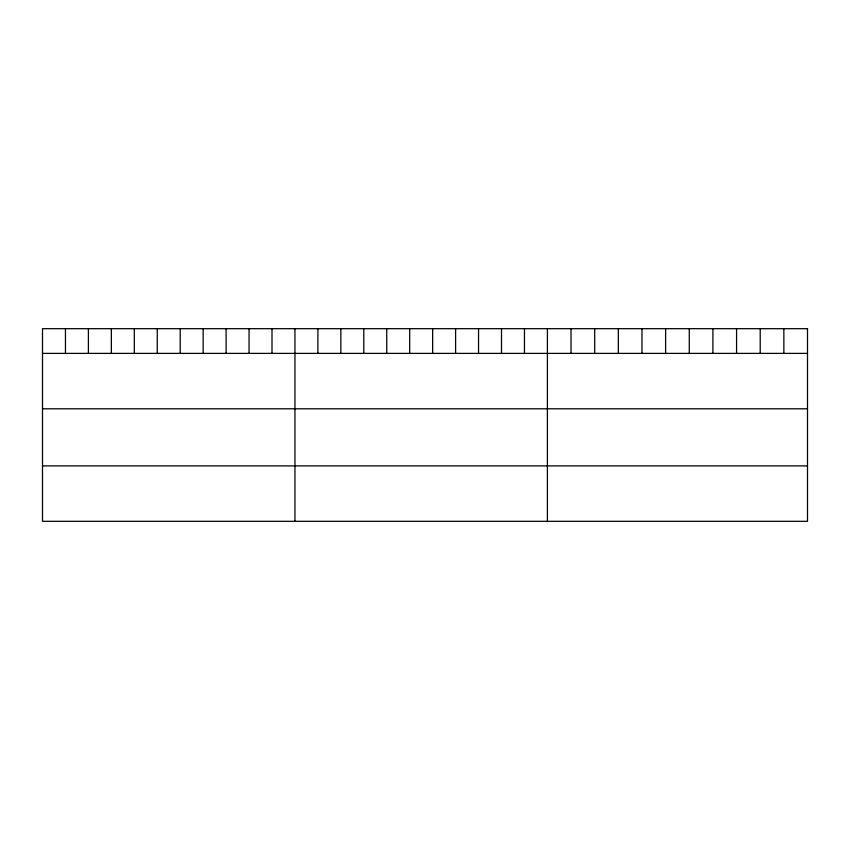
<?xml version="1.0" encoding="UTF-8"?>
<svg xmlns="http://www.w3.org/2000/svg" width="850" height="850" viewBox="0 0 850 850"><rect width="100%" height="100%" fill="white"/><g stroke="black" fill="none" stroke-linecap="round" stroke-linejoin="round"><path stroke-width="1.27" d="M42.5 353.388L807.5 353.388M42.5 408.797L807.5 408.797M42.5 465.896L807.5 465.896M783.859 328.684L783.859 353.388M760.208 328.684L760.208 353.388M736.567 328.684L736.567 353.388M712.916 328.684L712.916 353.388M689.276 328.684L689.276 353.388M665.624 328.684L665.624 353.388M641.984 328.684L641.984 353.388M618.332 328.684L618.332 353.388M594.692 328.684L594.692 353.388M571.041 328.684L571.041 353.388M547.4 328.684L547.4 521.316M524.45 328.684L524.45 353.388M501.5 328.684L501.5 353.388M478.55 328.684L478.55 353.388M455.6 328.684L455.6 353.388M432.65 328.684L432.65 353.388M409.7 328.684L409.7 353.388M386.75 328.684L386.75 353.388M363.8 328.684L363.8 353.388M340.85 328.684L340.85 353.388M317.9 328.684L317.9 353.388M294.95 328.684L294.95 521.316M272 328.684L272 353.388M249.05 328.684L249.05 353.388M226.1 328.684L226.1 353.388M203.15 328.684L203.15 353.388M180.2 328.684L180.2 353.388M157.25 328.684L157.25 353.388M134.3 328.684L134.3 353.388M111.35 328.684L111.35 353.388M88.4 328.684L88.4 353.388M65.45 328.684L65.45 353.388M807.5 328.684L42.5 328.684L42.5 521.316L807.5 521.316L807.5 328.684"/></g></svg>
